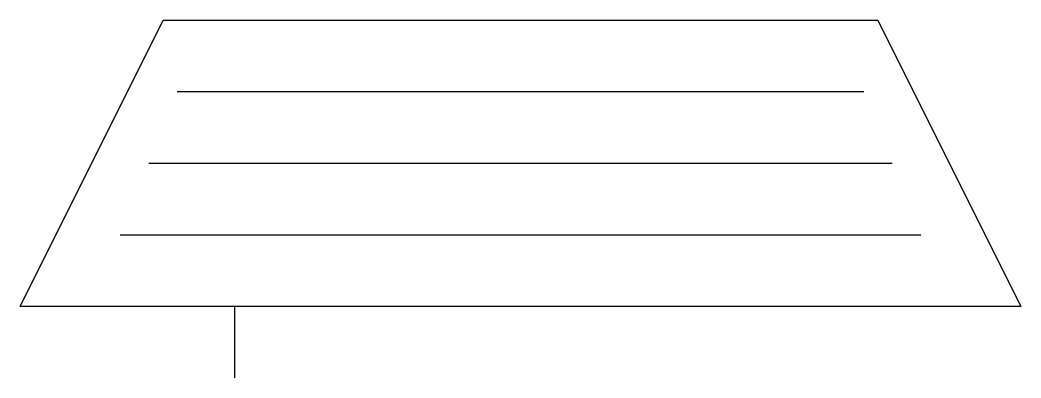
# Model space of a CAD drawing. Extents: x 162.5 to 197.5, y 186 to 198.5.
import ezdxf

# ---------------------------------------------------------------- set-up
doc = ezdxf.new("R2010")
doc.units = 0
doc.header["$LTSCALE"] = 6
doc.layers.add('1', color=7, linetype='CONTINUOUS')

msp = doc.modelspace()

# ---------------------------------------------------------------- linework, layer by layer
at = {"layer": '1', "color": 0}
for p, q in [((162.5, 188.5), (167.5, 198.5)), ((167.5, 198.5), (192.5, 198.5)), ((192.5, 198.5), (197.5, 188.5)), ((168, 196), (192, 196)), ((167, 193.5), (193, 193.5)), ((166, 191), (194, 191)), ((197.5, 188.5), (162.5, 188.5)), ((170, 188.5), (170, 188.499)), ((170, 188.499), (170, 186))]:
    msp.add_line(p, q, dxfattribs=at)

doc.saveas('drawing.dxf')
